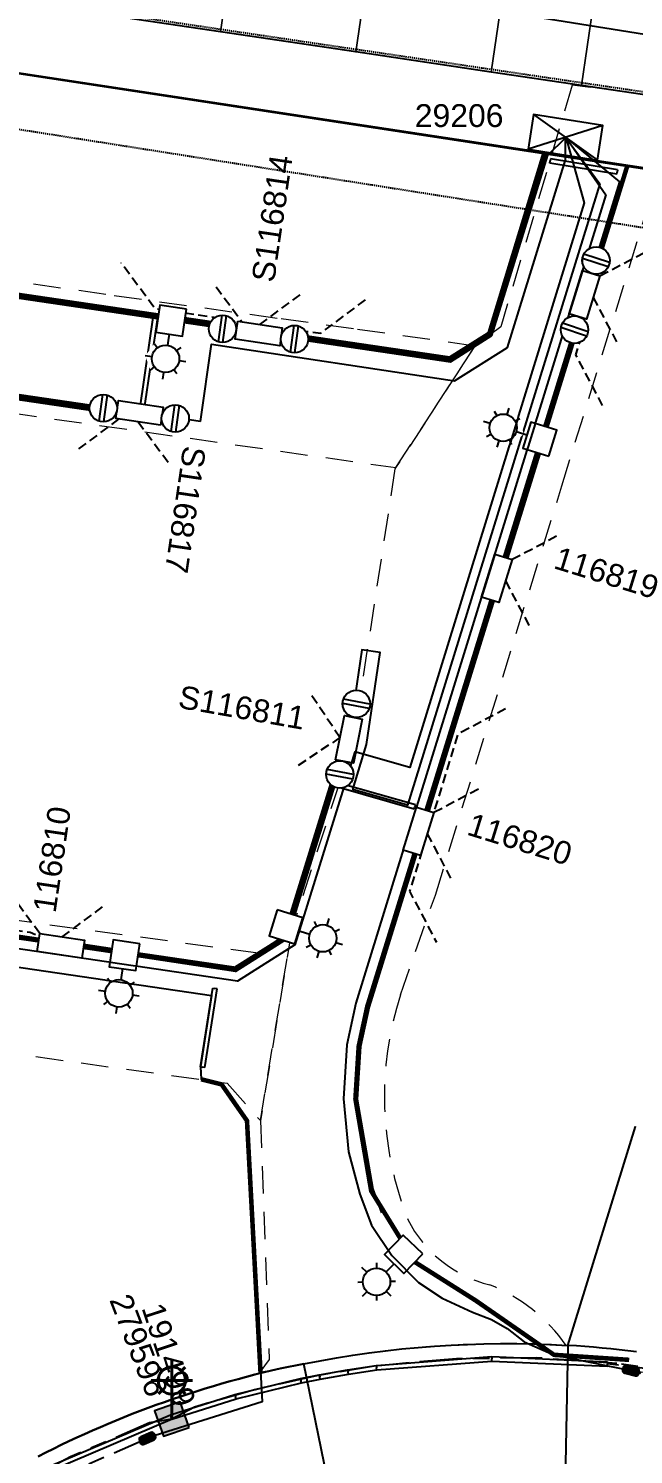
# Model space of a CAD drawing. Header units: metres. Extents: x 307322 to 308805, y 6255611 to 6257083.
# Drawn here: x 308361.4 to 308427.7, y 6256246.1 to 6256402.3 of the extents above; entities that cross this region are included whole.
import ezdxf
from ezdxf.enums import TextEntityAlignment as Align

# ---------------------------------------------------------------- set-up
doc = ezdxf.new("R2010")
doc.units = ezdxf.units.M
for name, pattern in [('Cable Exist OH', [1, 1, 0]), ('Cable Exist UG', [8.2, 4, -1.2, 1.8, -1.2]), ('Dash', [5, 3, -2]), ('DASHED', [0.75, 0.5, -0.25]), ('HIDDEN2', [0.1875, 0.125, -0.0625]), ('IE Trench LV', [6.5, 5, -1.5])]:
    doc.linetypes.add(name, pattern=pattern)
doc.layers.get('0').update_dxf_attribs({"color": 6})
doc.layers.add('Cadastre Developer_SP_EXT', color=9, linetype='Continuous', lineweight=5)
doc.layers.add('Cadastre Land Parcels_SP_EXT', color=9, linetype='Continuous', lineweight=5)
for name, color, linetype in [('Duct_SP_EXT', 7, 'Continuous'), ('Equip_HV_EXT', 7, 'Continuous'), ('Equip_LV_NEW', 2, 'Continuous'), ('Equip_SP_HV_NEW', 2, 'Continuous'), ('Equip_SP_SL_EXT', 7, 'Continuous'), ('Equip_SP_SL_NEW', 2, 'Continuous'), ('Mains_HV_EXT', 7, 'Continuous'), ('Mains_HV_MOD', 3, 'Continuous'), ('Mains_HV_NEW_U72', 2, 'Continuous'), ('Mains_LV_NEW_T84', 2, 'Continuous'), ('Mains_SL_EXT', 7, 'Continuous'), ('Mains_SL_NEW_R6', 2, 'Continuous'), ('Mains_TR_EXT', 7, 'Continuous'), ('OH_Details_SP_MISC', 7, 'Continuous'), ('Services_SP_NEW_UG', 2, 'Continuous'), ('Sub_SP_NEW', 2, 'Continuous'), ('SupportsUG_SP_LV_NEW', 2, 'Continuous'), ('SupportsUG_SP_LV_SL_EXT', 7, 'Continuous'), ('SupportsUG_SP_LV_SL_NEW', 2, 'Continuous'), ('Trench_SP_EXT', 7, 'Continuous'), ('Trench_SP_NEW', 2, 'Continuous'), ('UG_Details_SP_MISC', 7, 'Continuous')]:
    doc.layers.add(name, color=color, linetype=linetype)
doc.layers.add('Features_HIDE', color=1, linetype='Continuous', plot=False)
doc.styles.add('COLUMN_LABEL', font='arial.ttf')
doc.styles.add('iecARIAL', font='arial.ttf', dxfattribs={"height": 2})
doc.styles.add('POLE_LABEL', font='arial.ttf')
doc.styles.add('SL_LABEL', font='arial.ttf')
doc.styles.get("Standard").update_dxf_attribs({"font": 'arial.ttf'})
doc.linetypes.add('Cable 1', pattern='A,7,-3,["//",Standard,S=1.5,R=0,X=-2.1,Y=-0.7],-0.001', length=10.001)
doc.linetypes.add('Cable 4', pattern='A,5.25,-0.1,["o",Standard,S=2,R=0,X=1.2,Y=-0.7],-4', length=9.35)
doc.linetypes.add('Cable E OH', pattern='A,9.4,["E",Standard,S=1.7,R=0,X=0,Y=-1],0', length=9.4)
doc.linetypes.add('Cable New UG', pattern='A,7,-0.25,["x",Standard,S=2,R=0,X=0.2,Y=-0.8],-2.1', length=9.35)
doc.linetypes.add('Cable P UG', pattern='A,6,-0.5,["P",Standard,S=1.7,R=0,X=0.5,Y=-1],-2.9', length=9.4)
doc.linetypes.add('IE Trench HV', pattern='A,7,-0.2,["/",Standard,S=3,R=0,X=0.6,Y=-1.4],-2.5', length=9.7)

# ---------------------------------------------------------------- blocks, each defined once
blk = doc.blocks.new('COLUMN_EXT')
blk.add_hatch(color=256).paths.add_polyline_path([(-1.49, 1.48), (-1.49, -1.49), (1.48, -1.49), (1.48, 1.48)])
blk.add_lwpolyline([(-1.49, -1.49), (1.48, -1.49), (1.48, 1.48), (-1.49, 1.48)], close=True)
for tag, height, style, flags, p in [('ASSET_NUM', 2.5, 'COLUMN_LABEL', 8, (2, 2)), ('STRUCTURE_PLANT_NUMBER', 0.2, 'POLE_LABEL', 9, (1.81, 0.03)), ('STREET_CODE', 0.2, 'COLUMN_LABEL', 9, (1.81, -0.2))]:
    blk.add_attdef(tag, text='', height=height, dxfattribs=dict(style=style, flags=flags)).set_placement(p, align=Align.MIDDLE_LEFT)
at = {"flags": 9}
for tag, p in [('COLUMN_TYPE', (1.81, -0.4)), ('OWNED_BY', (1.81, -0.6)), ('STATE', (1.81, -0.8)), ('USAGE', (1.81, -1)), ('STREETNAME', (1.81, -1.6)), ('LEGEND', (1.81, -1.2)), ('LOCATION', (1.81, -1.4)), ('SUBURB', (1.81, -1.8)), ('NOTES', (1.81, -2))]:
    blk.add_attdef(tag, text='', height=0.2, dxfattribs=at).set_placement(p, align=Align.MIDDLE_LEFT)
at = {"flags": 1}
blk.add_attdef('Z', (1.81, -2.35), '', height=0.2, dxfattribs=at)
blk = doc.blocks.new('SL_LANTERN_EXT')
at = {"lineweight": 40}
for p, q in [((0, 1.97), (0, 6.47)), ((-1.46, 5.68), (-1.06, 5.28)), ((1.46, 5.68), (1.06, 5.28)), ((-2.25, 4.22), (2.25, 4.22)), ((-1.46, 2.76), (-1.06, 3.16)), ((1.46, 2.76), (1.06, 3.16)), ((0, 0), (0, 2.72))]:
    blk.add_line(p, q, dxfattribs=at)
blk.add_circle((0, 4.22), 1.5, dxfattribs=at)
at = {"style": 'iecARIAL', "flags": 8}
blk.add_attdef('ASSET_NUM', (1.5, 1.5), '', height=2.5, dxfattribs=at)
for tag, p, height, flags in [('OPERATING_VOLTAGE', (0.98, -1.65), 0.2, 9), ('CONSTRUCTED_VOLTAGE', (0.98, -0.65), 0.2, 9), ('CONTROL_TYPE', (0.98, -0.85), 0.2, 9), ('LANTERN_PURPOSE', (0.98, -1.05), 0.2, 9), ('LANTERN_TYPE', (0.98, -1.25), 0.2, 9), ('NO_PHASES', (0.98, -1.45), 0.2, 9), ('LNUMBER', (2.18, -3.25), 2.5, 8), ('ORIENTATION', (0.98, -1.85), 0.2, 9), ('OWNED_BY', (0.98, -2.05), 0.2, 9), ('STATE', (0.98, -2.25), 0.2, 9), ('USAGE', (0.98, -2.45), 0.2, 9), ('CEXIST', (0.98, -2.65), 0.2, 9), ('CNEW', (0.98, -2.85), 0.2, 9), ('CNUMBER', (0.98, -3.05), 0.2, 9), ('CREMOVE', (0.98, -3.25), 0.2, 9), ('CREPLACE', (0.98, -3.45), 0.2, 9), ('LKINGHEIGHT', (0.98, -3.65), 0.2, 9), ('LBRACKET', (0.98, -3.85), 0.2, 9), ('LBRACKETVOCAB', (0.98, -4.05), 0.2, 9), ('LCATEGORY', (0.98, -4.25), 0.2, 9), ('LCHARGE1', (0.98, -4.45), 0.2, 9), ('LCHARGE1PERCENT', (0.98, -4.65), 0.2, 9), ('LCHARGE2', (0.98, -4.85), 0.2, 9), ('LCHARGE2PERCENT', (0.98, -5.05), 0.2, 9), ('LCHARGE3', (0.98, -5.25), 0.2, 9), ('LCHARGE3PERCENT', (0.98, -5.45), 0.2, 9), ('LEXIST', (0.98, -5.65), 0.2, 9), ('LLAMP', (0.98, -5.85), 0.2, 9), ('LLAMPVOCAB', (0.98, -6.05), 0.2, 9), ('LMAST', (0.98, -6.25), 0.2, 9), ('LMASTVOCAB', (0.98, -6.45), 0.2, 9), ('LNEW', (0.98, -6.65), 0.2, 9), ('LANTNUMBER', (0.98, -6.85), 0.2, 9), ('LOUTREACH', (0.98, -7.25), 0.2, 9), ('LOUTREACHVOCAB', (0.98, -7.45), 0.2, 9), ('LRATECODE', (0.98, -7.65), 0.2, 9), ('LREMOVE', (0.98, -7.85), 0.2, 9), ('STREETNAME', (0.98, -9.25), 0.2, 9), ('SUBURB', (0.98, -9.45), 0.2, 1), ('LREPLACE', (0.98, -8.05), 0.2, 9), ('LTYPE', (0.98, -8.25), 0.2, 9), ('LTYPEVOCAB', (0.98, -8.45), 0.2, 9), ('LEGEND', (0.98, -8.65), 0.2, 9), ('LOCATION', (0.98, -8.85), 0.2, 9), ('NOTES', (0.98, -9.05), 0.2, 9)]:
    blk.add_attdef(tag, p, '', height=height, dxfattribs=dict(flags=flags))
blk = doc.blocks.new('HV_STJ_EXT')
h = blk.add_hatch(color=256)
edge = h.paths.add_edge_path()
edge.add_ellipse((-0.59, 0.13), major_axis=(0.226, 0.226), ratio=1, start_angle=45, end_angle=135)
edge.add_line((-0.91, 0.13), (-0.91, -0.13))
edge.add_ellipse((-0.59, -0.13), major_axis=(0.226, 0.226), ratio=1, start_angle=135, end_angle=225)
edge.add_line((-0.59, -0.45), (0.59, -0.45))
edge.add_ellipse((0.59, -0.13), major_axis=(-0.226, 0.226), ratio=1, start_angle=135, end_angle=225)
edge.add_line((0.91, -0.13), (0.91, 0.13))
edge.add_ellipse((0.59, 0.13), major_axis=(-0.226, 0.226), ratio=1, start_angle=225, end_angle=315)
edge.add_line((0.59, 0.45), (-0.59, 0.45))
blk.add_lwpolyline([(-0.91, 0.13), (-0.91, -0.13, 0.414214), (-0.59, -0.45), (0.59, -0.45, 0.414214), (0.91, -0.13), (0.91, 0.13, 0.414214), (0.59, 0.45), (-0.59, 0.45, 0.414214)], format="xyb", close=True)
for tag, flags, p in [('ORIENTATION', 9, (1.5, 0)), ('Z', 1, (1.5, -0.8)), ('USAGE', 9, (1.5, -0.2)), ('LEGEND', 9, (1.5, -0.4)), ('NOTES', 9, (1.5, -0.6))]:
    blk.add_attdef(tag, text='', height=0.2, dxfattribs=dict(flags=flags)).set_placement(p, align=Align.MIDDLE_LEFT)
blk = doc.blocks.new('PILLAR_NEW')
for tag, height, flags, p in [('ASSET_NUM', 2.5, 8, (2, 4)), ('STREET_CODE', 0.2, 9, (1.5, 2))]:
    blk.add_attdef(tag, text='', height=height, dxfattribs=dict(flags=flags)).set_placement(p, align=Align.MIDDLE_LEFT)
blk.add_wipeout([(-2.47, 0.99), (2.47, 0.99), (2.47, -0.99), (-2.47, -0.99)])
at = {"lineweight": -3}
blk.add_lwpolyline([(-2.47, 0.99), (2.47, 0.99), (2.47, -0.99), (-2.47, -0.99)], close=True, dxfattribs=at)
for tag, flags, p in [('OWNED_BY', 9, (1.5, 1.8)), ('OPERATED_BY', 9, (1.5, 1.6)), ('STATE', 9, (1.5, 1.2)), ('SUPPORT_TYPE', 9, (1.5, 1)), ('SUBURB', 9, (1.5, 0.2)), ('STREETNAME', 9, (1.5, 0)), ('MAINTAINED_BY', 9, (1.5, 1.4)), ('USAGE', 9, (1.5, 0.8)), ('LEGEND', 9, (1.5, 0.6)), ('PARENT', 9, (1.5, 0.4)), ('Z', 1, (1.5, -0.6)), ('LOCATION', 9, (1.5, -0.2)), ('NOTES', 9, (1.5, -0.4))]:
    blk.add_attdef(tag, text='', height=0.2, dxfattribs=dict(flags=flags)).set_placement(p, align=Align.MIDDLE_LEFT)
blk = doc.blocks.new('SUB_PADMOUNT_NEW')
for p, q in [((-3.84, 1.92), (3.84, -1.92)), ((3.84, 1.92), (-3.84, -1.92))]:
    blk.add_line(p, q)
blk.add_lwpolyline([(-3.84, -1.92), (3.84, -1.92), (3.84, 1.92), (-3.84, 1.92)], close=True)
for tag, height, flags, p in [('ASSET_NUM', 3.5, 8, (2, 2)), ('STREET_CODE', 0.2, 9, (1.5, 0)), ('OPERATING_VOLTAGE', 0.2, 9, (1.5, -0.4)), ('ORIENTATION', 0.2, 9, (1.5, -0.6)), ('OWNED_BY', 0.2, 9, (1.5, -0.8)), ('OPERATED_BY', 0.2, 9, (1.5, -1)), ('CONSTRUCTED_VOLTAGE', 0.2, 9, (1.5, -1.4)), ('SECONDARY_VOLTAGE', 0.2, 9, (1.5, -1.6)), ('NO_PHASES', 0.2, 9, (1.5, -0.2)), ('MAINTAINED_BY', 0.2, 9, (1.5, -1.2)), ('STATE', 0.2, 9, (1.5, -1.8)), ('SUBSTATION_TYPE', 0.2, 9, (1.5, -2.2)), ('SUBURB', 0.2, 9, (1.5, -2.8)), ('STREETNAME', 0.2, 9, (1.5, -3)), ('PARENT', 0.2, 9, (1.5, -2)), ('USAGE', 0.2, 9, (1.5, -2.4)), ('LEGEND', 0.2, 9, (1.5, -2.6)), ('LOCATION', 0.2, 9, (1.5, -3.2)), ('Z', 0.2, 1, (1.5, -3.6)), ('NOTES', 0.2, 9, (1.5, -3.4))]:
    blk.add_attdef(tag, text='', height=height, dxfattribs=dict(flags=flags)).set_placement(p, align=Align.MIDDLE_LEFT)
blk = doc.blocks.new('*U780')
for tag, flags, p in [('ACTUAL_STATUS', 9, (1.5, 0)), ('CONSTRUCTED_VOLTAGE', 9, (1.5, -0.2)), ('OPERATING_VOLTAGE', 9, (1.5, -0.6)), ('ORIENTATION', 9, (1.5, -0.8)), ('STATE', 9, (1.5, -1)), ('SWITCH_TYPE', 9, (1.5, -1.2)), ('NO_PHASES', 9, (1.5, -0.4)), ('USAGE', 9, (1.5, -1.4)), ('NOTES', 9, (1.5, -1.6)), ('OWNED_BY', 9, (1.5, -1.8)), ('OPERATED_BY', 9, (1.5, -2)), ('TYPE', 9, (1.5, -2.6)), ('Z', 1, (1.5, -2.8)), ('MAINTAINED_BY', 9, (1.5, -2.2)), ('NUMBER_OF_PHASES', 9, (1.5, -2.4))]:
    blk.add_attdef(tag, text='', height=0.2, dxfattribs=dict(flags=flags)).set_placement(p, align=Align.MIDDLE_LEFT)
blk.add_wipeout([(-1, 4.29), (-0.86, 4.18), (-0.7, 4.08), (-0.52, 4), (-0.35, 3.95), (-0.16, 3.91), (0.03, 3.91), (0.21, 3.92), (0.4, 3.96), (0.57, 4.02), (0.74, 4.1), (0.9, 4.21), (1.04, 4.33), (1.17, 4.47), (1.28, 4.62), (1.36, 4.79), (1.43, 4.96), (1.47, 5.15), (1.49, 5.33), (1.49, 5.52), (1.46, 5.71), (1.41, 5.89), (1.34, 6.06), (1.25, 6.22), (1.13, 6.37), (1, 6.51), (0.86, 6.62), (0.7, 6.72), (0.52, 6.8), (0.35, 6.85), (0.16, 6.89), (-0.03, 6.89), (-0.21, 6.88), (-0.4, 6.84), (-0.57, 6.78), (-0.74, 6.7), (-0.9, 6.59), (-1.04, 6.47), (-1.17, 6.33), (-1.28, 6.18), (-1.36, 6.01), (-1.43, 5.84), (-1.47, 5.65), (-1.49, 5.47), (-1.49, 5.28), (-1.46, 5.09), (-1.41, 4.91), (-1.34, 4.74), (-1.25, 4.58), (-1.13, 4.43)])
for p, q in [((1.46, 5.72), (-1.49, 5.58)), ((1.49, 5.22), (-1.46, 5.08))]:
    blk.add_line(p, q)
blk.add_circle((0, 5.4), 1.5)
blk = doc.blocks.new('SL_LANTERN_NEW')
blk.add_line((0, 0), (0, 0))
for tag, p, flags in [('Z', (0, 0), 1), ('OPERATED_BY', (0, -9.61), 9)]:
    blk.add_attdef(tag, p, '', height=0.2, dxfattribs=dict(flags=flags))
at = {"style": 'SL_LABEL', "flags": 9}
blk.add_attdef('STREET_CODE', text='', height=0.2, dxfattribs=at).set_placement((0, -0.2), align=Align.MIDDLE_LEFT)
for tag, height, flags, p in [('CONSTRUCTED_VOLTAGE', 0.2, 9, (0, -0.4)), ('CONTROL_TYPE', 0.2, 9, (0, -0.6)), ('OPERATING_VOLTAGE', 0.2, 9, (0, -1.4)), ('ORIENTATION', 0.2, 9, (0, -1.6)), ('LANTERN_PURPOSE', 0.2, 9, (0, -0.8)), ('LANTERN_TYPE', 0.2, 9, (0, -1)), ('NO_PHASES', 0.2, 9, (0, -1.2)), ('LNUMBER', 2.5, 8, (1.2, -2.8)), ('OWNED_BY', 0.2, 9, (0, -1.8)), ('STATE', 0.2, 9, (0, -2)), ('CEXIST', 0.2, 9, (0, -2.4)), ('CNEW', 0.2, 9, (0, -2.6)), ('CNUMBER', 0.2, 9, (0, -2.8)), ('CREMOVE', 0.2, 9, (0, -3)), ('CREPLACE', 0.2, 9, (0, -3.2)), ('USAGE', 0.2, 9, (0, -2.2)), ('LKINGHEIGHT', 0.2, 9, (0, -3.4)), ('LBRACKET', 0.2, 9, (0, -3.6)), ('LBRACKETVOCAB', 0.2, 9, (0, -3.8)), ('LCATEGORY', 0.2, 9, (0, -4)), ('LCHARGE1', 0.2, 9, (0, -4.2)), ('LCHARGE1PERCENT', 0.2, 9, (0, -4.4)), ('LCHARGE2', 0.2, 9, (0, -4.6)), ('LCHARGE2PERCENT', 0.2, 9, (0, -4.8)), ('LCHARGE3', 0.2, 9, (0, -5)), ('LCHARGE3PERCENT', 0.2, 9, (0, -5.2)), ('LEXIST', 0.2, 9, (0, -5.4)), ('LLAMP', 0.2, 9, (0, -5.6)), ('LLAMPVOCAB', 0.2, 9, (0, -5.8)), ('LMAST', 0.2, 9, (0, -6)), ('LMASTVOCAB', 0.2, 9, (0, -6.2)), ('LNEW', 0.2, 9, (0, -6.4)), ('LANTNUMBER', 0.2, 9, (0, -6.6)), ('LOUTREACH', 0.2, 9, (0, -7)), ('LOUTREACHVOCAB', 0.2, 9, (0, -7.2)), ('LRATECODE', 0.2, 9, (0, -7.4)), ('LREMOVE', 0.2, 9, (0, -7.6)), ('LREPLACE', 0.2, 9, (0, -7.8)), ('SUBURB', 0.2, 9, (0, -8.6)), ('STREETNAME', 0.2, 9, (0, -8.8)), ('LTYPE', 0.2, 9, (0, -8)), ('LTYPEVOCAB', 0.2, 9, (0, -8.2)), ('LEGEND', 0.2, 9, (0, -8.4)), ('LOCATION', 0.2, 9, (0, -9)), ('NOTES', 0.2, 9, (0, -9.2)), ('MAINTAINED_BY', 0.2, 9, (0, -9.86))]:
    blk.add_attdef(tag, text='', height=height, dxfattribs=dict(flags=flags)).set_placement(p, align=Align.MIDDLE_LEFT)
blk.add_wipeout([(0, 6.47), (1.46, 5.68), (2.25, 4.22), (1.46, 2.76), (0, 1.86), (-1.46, 2.76), (-2.25, 4.22), (-1.46, 5.68)])
for p, q in [((0, 5.72), (0, 6.47)), ((-1.46, 5.68), (-1.06, 5.28)), ((1.46, 5.68), (1.06, 5.28)), ((-2.25, 4.22), (-1.5, 4.22)), ((-1.46, 2.76), (-1.06, 3.16)), ((1.46, 2.76), (1.06, 3.16)), ((1.5, 4.22), (2.25, 4.22)), ((0, 0), (0, 2.72))]:
    blk.add_line(p, q)
blk.add_circle((0, 4.22), 1.5)
blk.add_attdef('ASSET_NUM', text='', height=2.5, dxfattribs=at).set_placement((2, 2), align=Align.MIDDLE_LEFT)
blk = doc.blocks.new('COLUMN_NEW')
for tag, flags, p in [('Z', 1, (1.5, -2.8)), ('NOTES', 9, (1.5, -2.4)), ('LABEL_ALIGNMENT', 9, (1.5, -2.6))]:
    blk.add_attdef(tag, text='', height=0.2, dxfattribs=dict(flags=flags)).set_placement(p, align=Align.MIDDLE_LEFT)
blk.add_wipeout([(-1.485, -1.485), (1.485, -1.485), (1.485, 1.485), (-1.485, 1.485)])
at = {"lineweight": -3}
blk.add_lwpolyline([(-1.485, -1.485), (1.485, -1.485), (1.485, 1.485), (-1.485, 1.485)], close=True, dxfattribs=at)
at = {"flags": 9}
for tag, height, p in [('ASSET_NUM', 2.5, (2, 2)), ('STREET_CODE', 0.2, (1.5, 0)), ('OWNED_BY', 0.2, (1.5, -0.4)), ('OPERATED_BY', 0.2, (1.5, -0.6)), ('STATE', 0.2, (1.5, -1)), ('COLUMN_TYPE', 0.2, (1.5, -0.2)), ('USAGE', 0.2, (1.5, -1.2)), ('MAINTAINED_BY', 0.2, (1.5, -0.8)), ('LEGEND', 0.2, (1.5, -1.4)), ('PARENT', 0.2, (1.5, -1.6)), ('SUBURB', 0.2, (1.5, -1.8)), ('STREETNAME', 0.2, (1.5, -2)), ('LOCATION', 0.2, (1.5, -2.2))]:
    blk.add_attdef(tag, text='', height=height, dxfattribs=at).set_placement(p, align=Align.MIDDLE_LEFT)
at = {"style": 'POLE_LABEL', "flags": 9}
blk.add_attdef('STRUCTURE_PLANT_NUMBER', text='', height=0.2, dxfattribs=at).set_placement((1.5, 0.242), align=Align.MIDDLE_LEFT)
blk = doc.blocks.new('*U791')
for tag, flags, p in [('ACTUAL_STATUS', 9, (1.5, 0)), ('CONSTRUCTED_VOLTAGE', 9, (1.5, -0.2)), ('OPERATING_VOLTAGE', 9, (1.5, -0.6)), ('ORIENTATION', 9, (1.5, -0.8)), ('STATE', 9, (1.5, -1)), ('SWITCH_TYPE', 9, (1.5, -1.2)), ('NO_PHASES', 9, (1.5, -0.4)), ('USAGE', 9, (1.5, -1.4)), ('NOTES', 9, (1.5, -1.6)), ('OWNED_BY', 9, (1.5, -1.8)), ('OPERATED_BY', 9, (1.5, -2)), ('TYPE', 9, (1.5, -2.6)), ('Z', 1, (1.5, -2.8)), ('MAINTAINED_BY', 9, (1.5, -2.2)), ('NUMBER_OF_PHASES', 9, (1.5, -2.4))]:
    blk.add_attdef(tag, text='', height=0.2, dxfattribs=dict(flags=flags)).set_placement(p, align=Align.MIDDLE_LEFT)
blk.add_wipeout([(-1.15, 6.35), (-1.26, 6.2), (-1.35, 6.03), (-1.42, 5.86), (-1.47, 5.68), (-1.49, 5.49), (-1.49, 5.3), (-1.47, 5.12), (-1.42, 4.93), (-1.35, 4.76), (-1.26, 4.6), (-1.15, 4.44), (-1.02, 4.31), (-0.87, 4.19), (-0.72, 4.09), (-0.55, 4.01), (-0.37, 3.95), (-0.18, 3.92), (0, 3.91), (0.19, 3.92), (0.38, 3.95), (0.55, 4.01), (0.72, 4.09), (0.88, 4.19), (1.03, 4.31), (1.15, 4.45), (1.26, 4.6), (1.35, 4.77), (1.42, 4.94), (1.47, 5.12), (1.49, 5.31), (1.49, 5.5), (1.47, 5.68), (1.42, 5.87), (1.35, 6.04), (1.26, 6.2), (1.15, 6.36), (1.02, 6.49), (0.87, 6.61), (0.72, 6.71), (0.55, 6.79), (0.37, 6.85), (0.18, 6.88), (0, 6.89), (-0.19, 6.88), (-0.38, 6.85), (-0.55, 6.79), (-0.72, 6.71), (-0.88, 6.61), (-1.03, 6.49)])
for p, q in [((-0.1, 3.9), (-0.39, 6.85)), ((0.39, 3.95), (0.1, 6.9))]:
    blk.add_line(p, q)
blk.add_circle((0, 5.4), 1.5)
blk = doc.blocks.new('*U792')
for tag, flags, p in [('ACTUAL_STATUS', 9, (1.5, 0)), ('CONSTRUCTED_VOLTAGE', 9, (1.5, -0.2)), ('OPERATING_VOLTAGE', 9, (1.5, -0.6)), ('ORIENTATION', 9, (1.5, -0.8)), ('STATE', 9, (1.5, -1)), ('SWITCH_TYPE', 9, (1.5, -1.2)), ('NO_PHASES', 9, (1.5, -0.4)), ('USAGE', 9, (1.5, -1.4)), ('NOTES', 9, (1.5, -1.6)), ('OWNED_BY', 9, (1.5, -1.8)), ('OPERATED_BY', 9, (1.5, -2)), ('TYPE', 9, (1.5, -2.6)), ('Z', 1, (1.5, -2.8)), ('MAINTAINED_BY', 9, (1.5, -2.2)), ('NUMBER_OF_PHASES', 9, (1.5, -2.4))]:
    blk.add_attdef(tag, text='', height=0.2, dxfattribs=dict(flags=flags)).set_placement(p, align=Align.MIDDLE_LEFT)
blk.add_wipeout([(-1.15, 4.44), (-1.02, 4.31), (-0.87, 4.19), (-0.72, 4.09), (-0.55, 4.01), (-0.37, 3.95), (-0.18, 3.92), (0.01, 3.91), (0.19, 3.92), (0.38, 3.95), (0.55, 4.01), (0.72, 4.09), (0.88, 4.19), (1.03, 4.31), (1.15, 4.45), (1.26, 4.6), (1.35, 4.77), (1.42, 4.94), (1.47, 5.13), (1.49, 5.31), (1.49, 5.5), (1.47, 5.69), (1.42, 5.87), (1.35, 6.04), (1.26, 6.2), (1.15, 6.36), (1.02, 6.49), (0.87, 6.61), (0.72, 6.71), (0.55, 6.79), (0.37, 6.85), (0.18, 6.88), (-0.01, 6.89), (-0.19, 6.88), (-0.38, 6.85), (-0.55, 6.79), (-0.72, 6.71), (-0.88, 6.61), (-1.03, 6.49), (-1.15, 6.35), (-1.26, 6.2), (-1.35, 6.03), (-1.42, 5.86), (-1.47, 5.67), (-1.49, 5.49), (-1.49, 5.3), (-1.47, 5.11), (-1.42, 4.93), (-1.35, 4.76), (-1.26, 4.6)])
for p, q in [((1.45, 5.02), (-1.5, 5.28)), ((1.5, 5.52), (-1.45, 5.78))]:
    blk.add_line(p, q)
blk.add_circle((0, 5.4), 1.5)
blk = doc.blocks.new('HV_STJ_NEW')
blk.add_hatch(color=256).paths.add_polyline_path([(0.88, 0, 0.543383), (0.59, 0.45), (-0.59, 0.45, 0.543383), (-0.88, 0, 0.543383), (-0.59, -0.45), (0.59, -0.45, 0.543383)])
blk.add_lwpolyline([(-0.91, 0.13), (-0.91, -0.13, 0.414214), (-0.59, -0.45), (0.59, -0.45, 0.414214), (0.91, -0.13), (0.91, 0.13, 0.414214), (0.59, 0.45), (-0.59, 0.45, 0.414214)], format="xyb", close=True)
for tag, flags, p in [('ORIENTATION', 9, (1.5, 0)), ('OWNED_BY', 9, (1.5, -0.8)), ('OPERATED_BY', 9, (1.5, -1)), ('TYPE', 9, (1.5, -1.4)), ('OPERATING_VOLTAGE', 9, (1.5, -1.6)), ('USAGE', 9, (1.5, -0.2)), ('LEGEND', 9, (1.5, -0.4)), ('NOTES', 9, (1.5, -0.6)), ('MAINTAINED_BY', 9, (1.5, -1.2)), ('CONSTRUCTED_VOLTAGE', 9, (1.5, -1.8)), ('Z', 1, (1.5, -2.2)), ('NUMBER_OF_PHASES', 9, (1.5, -2))]:
    blk.add_attdef(tag, text='', height=0.2, dxfattribs=dict(flags=flags)).set_placement(p, align=Align.MIDDLE_LEFT)

msp = doc.modelspace()

# ---------------------------------------------------------------- linework, layer by layer
at = {"layer": 'Cadastre Developer_SP_EXT', "linetype": 'Dash'}
msp.add_lwpolyline([(308386.77, 6256255.08), (308394.6, 6256256.56), (308394.6, 6256256.56, -0.057174), (308420.31, 6256258.03), (308420.31, 6256258.03, 0.144208), (308411.94, 6256264.65), (308411.94, 6256264.65, -0.218329), (308402.97, 6256271.81), (308402.97, 6256271.81, -0.174909), (308402.17, 6256296.43), (308402.17, 6256296.43), (308405.98, 6256307.34), (308419.83, 6256352.17), (308432.88, 6256394.46), (308420.97, 6256396.07), (308413.14, 6256369.57), (308410.26, 6256367.43), (308401.56, 6256354.04), (308397.01, 6256324.4), (308390.25, 6256303.46), (308386.83, 6256282.65), (308387.78, 6256256.48), (308386.77, 6256255.08)], format="xyb", close=True, dxfattribs=at)
for points in [[(308410.34, 6256367.48), (308397.01, 6256369.37), (308388.65, 6256370.51), (308369.91, 6256373.12), (308332.97, 6256378.47), (308297.24, 6256383.62), (308294.7, 6256386.5), (308294.23, 6256365.95), (308297.58, 6256368.97), (308307.95, 6256367.56), (308329.63, 6256364.42), (308401.64, 6256354.17), (308410.34, 6256367.48)], [(308386.83, 6256282.65), (308390.25, 6256303.46), (308386.57, 6256300.98), (308348.43, 6256306.13), (308331.57, 6256308.81), (308321.2, 6256310.08), (308310.89, 6256311.55), (308302.73, 6256312.89), (308291.22, 6256314.53), (308289.29, 6256316.96), (308286.48, 6256298.34), (308288.59, 6256300.21), (308327.58, 6256294.47), (308383.2, 6256286.74), (308386.83, 6256282.65)]]:
    msp.add_lwpolyline(points, close=True, dxfattribs=at)
at = {"layer": 'Cadastre Land Parcels_SP_EXT', "linetype": 'Continuous'}
for points in [[(308386.79, 6256431.48), (308371.96, 6256433.68), (308367.62, 6256404.09), (308382.45, 6256401.89), (308386.79, 6256431.48)], [(308401.61, 6256429.28), (308393.96, 6256430.42), (308386.79, 6256431.48), (308382.45, 6256401.89), (308397.27, 6256399.69), (308401.61, 6256429.28)], [(308416.44, 6256427.08), (308401.61, 6256429.28), (308397.27, 6256399.69), (308412.1, 6256397.49), (308416.44, 6256427.08)], [(308426.34, 6256425.7), (308421.85, 6256426.37), (308416.44, 6256427.08), (308412.1, 6256397.49), (308421.98, 6256396.02), (308426.34, 6256425.7)], [(308436.25, 6256424.08), (308435.51, 6256424.24), (308434.77, 6256424.38), (308434.02, 6256424.52), (308433.28, 6256424.65), (308432.67, 6256424.75), (308432.05, 6256424.85), (308431.43, 6256424.95), (308426.34, 6256425.7), (308421.98, 6256396.02), (308431.87, 6256394.56), (308436.25, 6256424.08)]]:
    msp.add_lwpolyline(points, close=True, dxfattribs=at)
msp.add_lwpolyline([(308427.89, 6256281.99), (308420.47, 6256258.02), (308421.42, 6256257.96), (308422.36, 6256257.89), (308423.3, 6256257.82), (308424.24, 6256257.73), (308425.18, 6256257.64), (308426.11, 6256257.54), (308427.05, 6256257.44), (308427.99, 6256257.32)], dxfattribs=at)
at = {"layer": 'Duct_SP_EXT'}
for p, q in [((308399.52, 6256255.81), (308412.16, 6256256.79)), ((308399.57, 6256255.34), (308412.17, 6256256.31)), ((308412.16, 6256256.79), (308424.82, 6256256.23)), ((308412.16, 6256256.79), (308412.17, 6256256.55)), ((308412.17, 6256256.31), (308412.17, 6256256.55)), ((308412.17, 6256256.31), (308424.8, 6256255.75)), ((308424.82, 6256256.23), (308424.81, 6256255.99)), ((308391.21, 6256254.4), (308393.27, 6256254.81)), ((308393.27, 6256254.81), (308393.28, 6256254.81)), ((308393.27, 6256254.81), (308393.32, 6256254.58)), ((308393.28, 6256254.81), (308396.38, 6256255.36)), ((308393.28, 6256254.81), (308393.32, 6256254.58)), ((308393.37, 6256254.34), (308393.32, 6256254.58)), ((308393.37, 6256254.34), (308393.32, 6256254.58)), ((308393.37, 6256254.34), (308396.46, 6256254.88)), ((308396.38, 6256255.36), (308399.5, 6256255.81)), ((308396.38, 6256255.36), (308396.42, 6256255.12)), ((308396.46, 6256254.88), (308396.42, 6256255.12)), ((308396.46, 6256254.88), (308399.57, 6256255.34)), ((308399.5, 6256255.81), (308399.5, 6256255.81)), ((308399.5, 6256255.81), (308399.52, 6256255.81)), ((308399.5, 6256255.81), (308399.54, 6256255.57)), ((308399.5, 6256255.81), (308399.54, 6256255.57)), ((308399.52, 6256255.81), (308399.52, 6256255.81)), ((308399.52, 6256255.81), (308399.55, 6256255.58)), ((308399.52, 6256255.81), (308399.55, 6256255.58)), ((308399.57, 6256255.34), (308399.54, 6256255.57)), ((308399.57, 6256255.34), (308399.54, 6256255.57)), ((308399.58, 6256255.34), (308399.55, 6256255.58)), ((308399.57, 6256255.34), (308399.55, 6256255.58)), ((308399.57, 6256255.34), (308399.57, 6256255.34)), ((308399.57, 6256255.34), (308399.58, 6256255.34)), ((308399.58, 6256255.34), (308399.57, 6256255.34)), ((308424.8, 6256255.75), (308424.81, 6256255.99)), ((308384.03, 6256252.64), (308391.21, 6256254.4)), ((308384.16, 6256252.18), (308391.32, 6256253.94)), ((308391.21, 6256254.4), (308391.21, 6256254.4)), ((308391.21, 6256254.4), (308391.26, 6256254.17)), ((308391.21, 6256254.4), (308391.26, 6256254.17)), ((308391.32, 6256253.94), (308391.26, 6256254.17)), ((308391.32, 6256253.93), (308391.26, 6256254.17)), ((308391.32, 6256253.93), (308393.37, 6256254.34)), ((308391.32, 6256253.94), (308391.32, 6256253.93)), ((308393.37, 6256254.34), (308393.37, 6256254.34)), ((308376.99, 6256250.41), (308384.03, 6256252.64)), ((308377.14, 6256249.95), (308384.16, 6256252.18)), ((308384.03, 6256252.64), (308384.1, 6256252.41)), ((308384.16, 6256252.18), (308384.1, 6256252.41)), ((308376.97, 6256250.4), (308363.85, 6256244.79)), ((308377.16, 6256249.96), (308364.07, 6256244.36)), ((308376.97, 6256250.4), (308377.06, 6256250.18)), ((308376.99, 6256250.41), (308377.06, 6256250.18)), ((308377.14, 6256249.95), (308377.06, 6256250.18)), ((308377.16, 6256249.96), (308377.06, 6256250.18))]:
    msp.add_line(p, q, dxfattribs=at)
at = {"layer": 'Features_HIDE', "linetype": 'Cable P UG'}
for points in [[(308183.58, 6257083.5), (308166, 6256954.4), (308174.59, 6256948.32), (308240.22, 6256964.22), (308382.5, 6256409.09), (308466.56, 6256395.63), (308470.2, 6256387.35), (308463.86, 6256367.61), (308463.88, 6256361.11)], [(308297.36, 6256406.97), (308461.93, 6256381.85)]]:
    msp.add_lwpolyline(points, dxfattribs=at)
at = {"layer": 'Features_HIDE', "linetype": 'HIDDEN2'}
msp.add_lwpolyline([(308078.76, 6256458.91), (308075.21, 6256436.14), (308456.88, 6256376.03), (308461.39, 6256390.47), (308089.8, 6256445.47), (308091.53, 6256457.19), (308078.76, 6256458.91)], close=True, dxfattribs=at)
at = {"layer": 'Features_HIDE', "linetype": 'Cable E OH'}
msp.add_lwpolyline([(308297.36, 6256406.97), (308461.93, 6256381.85)], dxfattribs=at)
at = {"layer": 'Features_HIDE', "linetype": 'Continuous'}
for points in [[(308431.87, 6256394.56), (308421.98, 6256396.02), (308412.1, 6256397.49), (308397.27, 6256399.69), (308382.45, 6256401.89), (308367.62, 6256404.09)], [(308362.5, 6256245.86), (308363.34, 6256246.29), (308364.18, 6256246.71), (308365.02, 6256247.12), (308365.87, 6256247.52), (308366.73, 6256247.92), (308367.58, 6256248.31), (308368.44, 6256248.7), (308369.31, 6256249.07), (308370.17, 6256249.44), (308371.04, 6256249.81), (308371.91, 6256250.16), (308372.79, 6256250.51), (308373.67, 6256250.85), (308374.55, 6256251.18), (308375.43, 6256251.51), (308376.32, 6256251.82), (308377.21, 6256252.13), (308378.1, 6256252.44), (308378.99, 6256252.73), (308379.89, 6256253.02), (308380.79, 6256253.3), (308381.69, 6256253.57), (308382.59, 6256253.84), (308383.5, 6256254.09), (308384.41, 6256254.34), (308385.32, 6256254.59), (308386.23, 6256254.82), (308387.14, 6256255.05), (308388.06, 6256255.26), (308388.98, 6256255.48), (308391.59, 6256255.99), (308393.37, 6256256.34), (308395.15, 6256256.65), (308396.94, 6256256.94), (308398.72, 6256257.2), (308400.51, 6256257.43), (308402.31, 6256257.63), (308404.1, 6256257.8), (308405.9, 6256257.94), (308407.7, 6256258.06), (308409.5, 6256258.14), (308411.3, 6256258.2), (308413.1, 6256258.23), (308414.9, 6256258.23), (308416.71, 6256258.2), (308418.51, 6256258.14), (308420.47, 6256258.02), (308427.89, 6256281.99)], [(308427.99, 6256257.32), (308427.05, 6256257.44), (308426.11, 6256257.54), (308425.18, 6256257.64), (308424.24, 6256257.73), (308423.3, 6256257.82), (308422.36, 6256257.89), (308421.42, 6256257.96), (308420.47, 6256258.02), (308420.02, 6256234.02)], [(308396.39, 6256232.46), (308391.59, 6256255.99), (308388.98, 6256255.48), (308388.06, 6256255.26), (308387.14, 6256255.05), (308386.23, 6256254.82), (308385.32, 6256254.59), (308384.41, 6256254.34), (308383.5, 6256254.09), (308382.59, 6256253.84), (308381.69, 6256253.57), (308380.79, 6256253.3), (308379.89, 6256253.02), (308378.99, 6256252.73), (308378.1, 6256252.44), (308377.21, 6256252.13), (308376.32, 6256251.82), (308375.43, 6256251.51), (308374.55, 6256251.18), (308373.67, 6256250.85), (308372.79, 6256250.51), (308371.91, 6256250.16), (308371.04, 6256249.81), (308370.17, 6256249.44), (308369.31, 6256249.07), (308368.44, 6256248.7), (308367.58, 6256248.31), (308366.73, 6256247.92), (308365.87, 6256247.52), (308365.02, 6256247.12), (308364.18, 6256246.71), (308363.34, 6256246.29), (308362.5, 6256245.86)]]:
    msp.add_lwpolyline(points, dxfattribs=at)
at = {"layer": 'Mains_HV_EXT', "linetype": 'Cable Exist UG', "flags": 128}
msp.add_lwpolyline([(308459.21, 6256458.32), (308458.68, 6256460.31), (308448.48, 6256460.29), (308448.48, 6256460.29), (308448.54, 6256437.03), (308451.79, 6256430.93), (308449.64, 6256423.04), (308449.64, 6256423.04), (308504.52, 6256408.79), (308506.41, 6256405.03), (308506.41, 6256405.03), (308508.11, 6256401.76), (308506.58, 6256398.53), (308506.58, 6256398.53), (308504.35, 6256393.72), (308502.94, 6256391.03), (308500.29, 6256386.33), (308495.25, 6256378.31), (308495.23, 6256378.28), (308495.23, 6256378.28, 0.083072), (308470.54, 6256321.68), (308470.54, 6256321.68), (308470.52, 6256321.57), (308467.69, 6256312.73), (308467.69, 6256312.73, -0.029277), (308460.61, 6256293.15), (308460.61, 6256293.15), (308456.61, 6256283.57), (308445.44, 6256256.89), (308438.92, 6256252.76), (308438.37, 6256252.36), (308434.29, 6256253.31), (308427.39, 6256255.27)], format="xyb", dxfattribs=at)
at = {"layer": 'Mains_HV_MOD', "linetype": 'Cable Exist UG'}
msp.add_lwpolyline([(308375.31, 6256248.16), (308374.46, 6256247.84), (308374.46, 6256247.84), (308365.52, 6256243.88), (308357.06, 6256239.24), (308349.04, 6256233.86), (308341.52, 6256227.8), (308334.58, 6256221.08), (308328.16, 6256213.7), (308325.97, 6256211.08), (308325.97, 6256211.08), (308320.39, 6256205.36), (308313.77, 6256199.58), (308307.11, 6256194.68), (308300.05, 6256190.34), (308292.55, 6256186.52), (308284.87, 6256183.36), (308276.83, 6256180.8), (308268.75, 6256178.96), (308260.17, 6256177.72)], dxfattribs=at)
at = {"layer": 'Mains_LV_NEW_T84', "linetype": 'Cable New UG', "flags": 128}
for points in [[(308302.55, 6256381.25), (308407.63, 6256365.75), (308412.18, 6256368.63), (308418.29, 6256388.38), (308420.25, 6256390.34)], [(308420.23, 6256390.36), (308423.98, 6256385.23), (308402.94, 6256317.2), (308396.93, 6256318.92), (308398.44, 6256323.84), (308399.93, 6256333.9), (308397.95, 6256334.19), (308396.49, 6256324.28), (308389.76, 6256302.54), (308384.11, 6256298.97), (308369.41, 6256301.2), (308303.17, 6256310.91)], [(308380.27, 6256359.21), (308381.47, 6256367.67), (308408.07, 6256363.67), (308413.87, 6256367.33), (308420.23, 6256387.86), (308420.23, 6256390.36)], [(308420.25, 6256390.34), (308426.14, 6256385.46), (308404.88, 6256316.7)], [(308380.27, 6256359.21), (308312.75, 6256369.14)]]:
    msp.add_lwpolyline(points, dxfattribs=at)
at = {"layer": 'Mains_SL_EXT', "linetype": 'Cable Exist UG'}
for points in [[(308435.23, 6256253.95), (308433.29, 6256254.9), (308425.85, 6256256.05), (308425.85, 6256256.05), (308417.1, 6256256.65), (308408.28, 6256256.57), (308399.5, 6256255.77), (308392.8, 6256254.67), (308386.18, 6256253.17), (308379.62, 6256251.27), (308377.13, 6256249.96)], [(308377.13, 6256249.96), (308374.7, 6256249.53), (308374.7, 6256249.53), (308366.04, 6256245.81), (308357.76, 6256241.39), (308349.88, 6256236.31), (308342.5, 6256230.57), (308335.56, 6256224.17), (308333.98, 6256221.6)]]:
    msp.add_lwpolyline(points, dxfattribs=at)
at = {"layer": 'Mains_SL_NEW_R6', "linetype": 'Cable 4', "flags": 128}
for points in [[(308386.64, 6256368.85), (308385.19, 6256369.57), (308378.25, 6256370.6), (308377.06, 6256370.26)], [(308413.93, 6256344.26), (308417.93, 6256357.22)], [(308395.97, 6256324.28), (308389.65, 6256303.85)], [(308405.36, 6256316.55), (308398.73, 6256295.11), (308397.79, 6256290.76), (308397.43, 6256285.01), (308399.13, 6256275.12), (308400.08, 6256272.56)], [(308371.95, 6256300.76), (308371.11, 6256301.39), (308363.6, 6256302.5), (308362.53, 6256302.15)]]:
    msp.add_lwpolyline(points, dxfattribs=at)
at = {"layer": 'Mains_TR_EXT', "linetype": 'Cable Exist OH'}
msp.add_lwpolyline([(308297.36, 6256406.97), (308460.52, 6256382.17)], dxfattribs=at)
at = {"layer": 'OH_Details_SP_MISC', "color": 7, "linetype": 'Continuous', "flags": 128}
msp.add_lwpolyline([(308460.52, 6256382.17), (308297.33, 6256406.98), (308210.32, 6256420.71)], dxfattribs=at)
at = {"layer": 'Services_SP_NEW_UG', "linetype": 'DASHED', "ltscale": 2, "flags": 128}
for points in [[(308386.64, 6256368.85), (308383.73, 6256370.3), (308375.33, 6256371.55), (308371.58, 6256376.6)], [(308424, 6256375.17), (308428.94, 6256377.77)], [(308386.64, 6256368.85), (308385.03, 6256369.83), (308381.7, 6256374.32)], [(308386.78, 6256369.83), (308391.27, 6256373.16)], [(308386.64, 6256368.85), (308389.85, 6256369.4), (308393.43, 6256368.88), (308398.48, 6256372.64)], [(308422.32, 6256373.09), (308422.32, 6256369.7), (308421.33, 6256366.52), (308424.27, 6256360.95)], [(308423.26, 6256372.8), (308425.87, 6256367.86)], [(308371.33, 6256359.49), (308366.85, 6256356.16)], [(308371.33, 6256359.49), (308373.59, 6256360.16)], [(308373.45, 6256359.18), (308376.78, 6256354.7)], [(308414.39, 6256344.12), (308419.34, 6256346.72)], [(308413.66, 6256341.75), (308416.27, 6256336.81)], [(308395.54, 6256324.59), (308392.42, 6256329.24)], [(308404.15, 6256314.34), (308406.01, 6256316.93), (308408.51, 6256325.05), (308414.08, 6256327.99)], [(308395.54, 6256324.59), (308390.89, 6256321.48)], [(308405.83, 6256316.41), (308410.77, 6256319.02)], [(308404.88, 6256316.7), (308404.88, 6256313.32), (308403.16, 6256307.76), (308406.1, 6256302.19)], [(308405.1, 6256314.05), (308407.7, 6256309.1)], [(308364.98, 6256301.79), (308361.63, 6256303.23), (308353.53, 6256304.51), (308349.77, 6256309.56)], [(308362.68, 6256303.13), (308359.34, 6256307.62)], [(308365.12, 6256302.77), (308369.61, 6256306.11)]]:
    msp.add_lwpolyline(points, dxfattribs=at)
at = {"layer": 'Trench_SP_EXT', "linetype": 'Cable Exist UG'}
msp.add_lwpolyline([(308434.14, 6256254.64, 0.021374), (308424.81, 6256255.99)], format="xyb", dxfattribs=at)
at = {"layer": 'Trench_SP_NEW', "linetype": 'IE Trench LV', "const_width": 0.6, "flags": 128}
for points in [[(308302.59, 6256381.55), (308407.56, 6256366.07), (308411.93, 6256368.82), (308417.97, 6256388.64)], [(308312.7, 6256368.84), (308373.55, 6256359.86)], [(308396.16, 6256324.22), (308394.57, 6256319.1)]]:
    msp.add_lwpolyline(points, dxfattribs=at)
at = {"layer": 'Trench_SP_NEW', "linetype": 'IE Trench HV', "const_width": 0.5, "flags": 128}
for points in [[(308427.01, 6256387.26), (308402.51, 6256308.02), (308398.53, 6256295.16), (308397.59, 6256290.79), (308397.23, 6256285), (308398.96, 6256274.93), (308403.74, 6256267.15)], [(308394.57, 6256319.1), (308389.51, 6256302.73), (308384.04, 6256299.29), (308323.55, 6256308.18)], [(308386.85, 6256254.91), (308385.36, 6256282.63), (308382.58, 6256286.61), (308380.35, 6256287.17)], [(308403.74, 6256267.15), (308410.38, 6256262.95), (308418.97, 6256256.99), (308427.2, 6256256.44)]]:
    msp.add_lwpolyline(points, dxfattribs=at)
at = {"layer": 'UG_Details_SP_MISC'}
for p, q in [((308418.52, 6256387.52), (308418.56, 6256387.76)), ((308425.84, 6256386.3), (308418.52, 6256387.52)), ((308418.6, 6256388), (308418.56, 6256387.76)), ((308425.92, 6256386.77), (308418.6, 6256388)), ((308425.84, 6256386.3), (308425.88, 6256386.53)), ((308425.92, 6256386.77), (308425.88, 6256386.53)), ((308373.63, 6256360.51), (308375.14, 6256370.88)), ((308374.11, 6256360.44), (308375.62, 6256370.82)), ((308375.14, 6256370.88), (308375.38, 6256370.85)), ((308375.62, 6256370.82), (308375.38, 6256370.85)), ((308373.63, 6256360.51), (308373.87, 6256360.48)), ((308374.11, 6256360.44), (308373.87, 6256360.48)), ((308395.42, 6256319.12), (308395.49, 6256319.35)), ((308403.68, 6256316.76), (308395.42, 6256319.12)), ((308395.56, 6256319.58), (308395.49, 6256319.35)), ((308403.82, 6256317.22), (308395.56, 6256319.58)), ((308403.68, 6256316.76), (308403.75, 6256316.99)), ((308403.82, 6256317.22), (308403.75, 6256316.99)), ((308380.27, 6256288.54), (308381.61, 6256297.16)), ((308380.75, 6256288.46), (308382.09, 6256297.09)), ((308381.61, 6256297.16), (308381.85, 6256297.12)), ((308382.09, 6256297.09), (308381.85, 6256297.12)), ((308380.27, 6256288.54), (308380.51, 6256288.5)), ((308380.75, 6256288.46), (308380.51, 6256288.5))]:
    msp.add_line(p, q, dxfattribs=at)
at = {"layer": 'UG_Details_SP_MISC', "color": 7, "linetype": 'Cable Exist UG', "lineweight": 0, "flags": 128}
msp.add_lwpolyline([(308424.8, 6256255.75), (308435.25, 6256253.97)], dxfattribs=at)

# ---------------------------------------------------------------- block references
at = {"layer": 'Equip_HV_EXT', "rotation": 166.585553238665}
msp.add_blockref('HV_STJ_EXT', (308427.39, 6256255.27), dxfattribs=at)
at = {"layer": 'Equip_SP_HV_NEW', "linetype": 'Cable New UG', "rotation": 203.7374781415944}
msp.add_blockref('HV_STJ_NEW', (308374.46, 6256247.84), dxfattribs=at)
at = {"layer": 'Equip_SP_SL_EXT'}
ref = msp.add_blockref('SL_LANTERN_EXT', (308377.13, 6256249.96), dxfattribs=at)
ref.add_attrib('ASSET_NUM', '191499', dxfattribs={"layer": '0', "height": 2.5, "rotation": 288.2219, "style": 'iecARIAL'}).set_placement((308378.63, 6256251.46), align=Align.MIDDLE_RIGHT)
at = {"layer": 'Sub_SP_NEW'}
ref = msp.add_blockref('SUB_PADMOUNT_NEW', (308420.23, 6256390.35), dxfattribs=dict(at, rotation=351.0366550934788))
ref.add_attrib('ASSET_NUM', '29206', dxfattribs={"layer": 'Features_HIDE', "height": 2.5}).set_placement((308403.73, 6256392.72), align=Align.MIDDLE_LEFT)
at = {"layer": 'SupportsUG_SP_LV_SL_EXT'}
ref = msp.add_blockref('COLUMN_EXT', (308377.13, 6256249.96), dxfattribs=dict(at, rotation=109.2733938377675))
ref.add_attrib('ASSET_NUM', '279596', dxfattribs={"layer": '0', "height": 2.5, "rotation": 291.1185, "style": 'COLUMN_LABEL'}).set_placement((308376.79, 6256253.05), align=Align.TOP_RIGHT)

# ---------------------------------------------------------------- next in the draw order: block references
at = {"layer": 'Equip_LV_NEW', "linetype": 'IE Trench LV', "rotation": 346.6034481483831}
msp.add_blockref('*U780', (308396.08, 6256323.04), dxfattribs=at)
at = {"layer": 'Equip_SP_SL_NEW'}
for p, rotation in [((308377.06, 6256370.26), 171.6967247222972), ((308417.43, 6256357.29), 72.820793223453), ((308389.63, 6256303.86), 252.8149697027907), ((308371.95, 6256300.76), 171.6967247222972), ((308402.5, 6256268.01), 135.6780113530245)]:
    msp.add_blockref('SL_LANTERN_NEW', p, dxfattribs=dict(at, rotation=rotation))
at = {"layer": 'SupportsUG_SP_LV_NEW'}
ref = msp.add_blockref('PILLAR_NEW', (308386.64, 6256368.85), dxfattribs=dict(at, rotation=351.6088899246359))
ref.add_attrib('ASSET_NUM', 'S116814', dxfattribs={"layer": '0', "height": 2.5, "rotation": 81.6089}).set_placement((308387.09, 6256374.54), align=Align.MIDDLE_LEFT)
ref = msp.add_blockref('PILLAR_NEW', (308422.32, 6256373.09), dxfattribs=dict(at, rotation=252.8164826552385))
ref.add_attrib('ASSET_NUM', 'S116818', dxfattribs={"layer": '0', "height": 2.5, "rotation": 342.8165}).set_placement((308429, 6256375.6), align=Align.MIDDLE_LEFT)
ref = msp.add_blockref('PILLAR_NEW', (308412.72, 6256342.04), dxfattribs=dict(at, rotation=252.8164826552385))
ref.add_attrib('ASSET_NUM', '116819', dxfattribs={"layer": '0', "height": 2.5, "rotation": 342.8165}).set_placement((308419.17, 6256344.37), align=Align.MIDDLE_LEFT)
ref = msp.add_blockref('PILLAR_NEW', (308364.98, 6256301.79), dxfattribs=dict(at, rotation=351.6088899246359))
ref.add_attrib('ASSET_NUM', '116810', dxfattribs={"layer": '0', "height": 2.5, "rotation": 81.6089}).set_placement((308363.16, 6256305.49), align=Align.MIDDLE_LEFT)

# ---------------------------------------------------------------- next in the draw order: block references
ref = msp.add_blockref('PILLAR_NEW', (308396.51, 6256324.4), dxfattribs=dict(at, rotation=78.83212093205087))
ref.add_attrib('ASSET_NUM', 'S116811', dxfattribs={"layer": '0', "height": 2.5, "rotation": 350}).set_placement((308377.93, 6256329.11), align=Align.MIDDLE_LEFT)
at = {"layer": 'SupportsUG_SP_LV_SL_NEW'}
for p, rotation in [((308377.06, 6256370.26), 171.6967247222972), ((308417.43, 6256357.29), 72.820793223453), ((308389.63, 6256303.86), 252.8149697027907), ((308371.95, 6256300.76), 171.6967247222972), ((308402.5, 6256268.01), 135.6780113530245)]:
    msp.add_blockref('COLUMN_NEW', p, dxfattribs=dict(at, rotation=rotation))

# ---------------------------------------------------------------- next in the draw order: linework, layer by layer
at = {"layer": 'Mains_HV_NEW_U72', "linetype": 'Cable New UG', "flags": 128}
for points in [[(308420.28, 6256390.37), (308422.29, 6256383.16), (308403.17, 6256321.31), (308397.15, 6256323.02), (308390.61, 6256301.89), (308384.33, 6256297.93), (308325.68, 6256306.58), (308324.42, 6256299.74), (308278.46, 6256306.52), (308273.14, 6256301.51), (308272.09, 6256294.44), (308266.9, 6256295.03), (308266.05, 6256286.4), (308261.15, 6256285.83)], [(308420.28, 6256390.37), (308424.66, 6256384.04), (308401.27, 6256308.4), (308397.27, 6256295.49), (308396.3, 6256290.96), (308395.93, 6256285.04), (308396.49, 6256279.21), (308397.72, 6256274.6), (308398.99, 6256271.19), (308401.21, 6256267.86), (308404.14, 6256264.93), (308406.71, 6256263.18), (308410.04, 6256261.67), (308412.12, 6256260.86), (308413.86, 6256259.89), (308415.72, 6256258.41), (308418.97, 6256256.99), (308427.39, 6256255.27)]]:
    msp.add_lwpolyline(points, dxfattribs=at)
at = {"layer": 'Mains_HV_NEW_U72', "linetype": 'Cable 1', "flags": 128}
msp.add_lwpolyline([(308261.15, 6256285.83), (308267.98, 6256285.57), (308268.69, 6256292.85), (308273.8, 6256292.3), (308275.01, 6256300.53), (308279.12, 6256304.4), (308326.04, 6256297.48), (308327.3, 6256304.32), (308381.48, 6256296.33), (308380.27, 6256288.54), (308380.35, 6256287.17), (308382.58, 6256286.61), (308385.36, 6256282.63), (308387.01, 6256251.83), (308375.31, 6256248.16)], dxfattribs=at)

# ---------------------------------------------------------------- next in the draw order: block references
at = {"layer": 'Equip_LV_NEW', "linetype": 'IE Trench LV', "rotation": 346.6034481483831}
for name, p in [('*U792', (308422.32, 6256371.6)), ('*U791', (308381.43, 6256364.12)), ('*U791', (308389.31, 6256362.99)), ('*U792', (308419.97, 6256364.02)), ('*U780', (308394.28, 6256315.31))]:
    msp.add_blockref(name, p, dxfattribs=at)
at = {"layer": 'SupportsUG_SP_LV_NEW'}
ref = msp.add_blockref('PILLAR_NEW', (308373.59, 6256360.16), dxfattribs=dict(at, rotation=171.6088897149294))
ref.add_attrib('ASSET_NUM', 'S116817', dxfattribs={"layer": '0', "height": 2.5, "rotation": 261.6089}).set_placement((308379.64, 6256356.47), align=Align.MIDDLE_LEFT)
ref = msp.add_blockref('PILLAR_NEW', (308404.15, 6256314.34), dxfattribs=dict(at, rotation=252.8164826552385))
ref.add_attrib('ASSET_NUM', '116820', dxfattribs={"layer": '0', "height": 2.5, "rotation": 342.8165}).set_placement((308409.67, 6256315.19), align=Align.MIDDLE_LEFT)

# ---------------------------------------------------------------- next in the draw order: block references
at = {"layer": 'Equip_LV_NEW', "linetype": 'IE Trench LV', "rotation": 346.6034481483831}
for p in [(308368.38, 6256355.43), (308376.26, 6256354.3)]:
    msp.add_blockref('*U791', p, dxfattribs=at)

doc.saveas('drawing.dxf')
